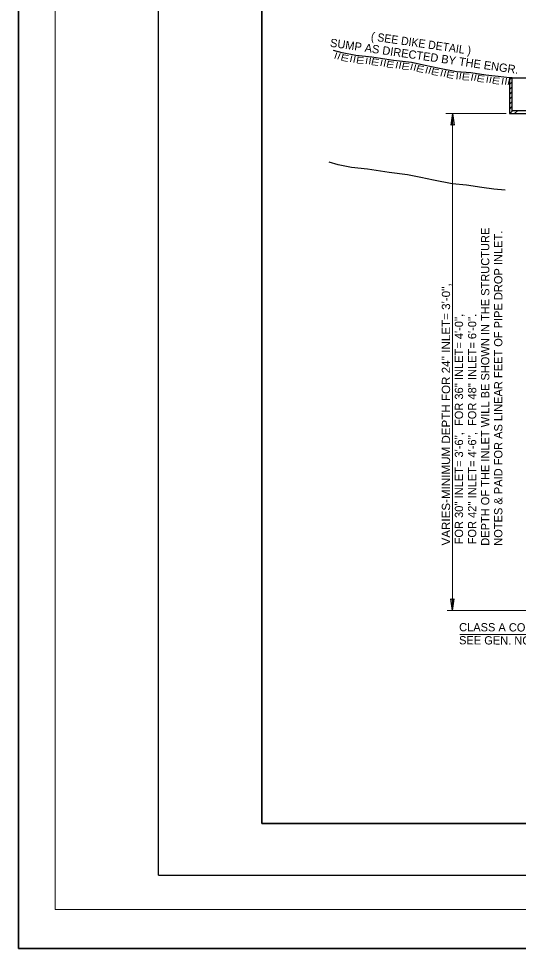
# Model space of a CAD drawing. Extents: x -394 to -24, y 146 to 415.
# Drawn here: x -394.3 to -321.7, y 145.9 to 280.9 of the extents above; entities that cross this region are included whole.
import ezdxf

# ---------------------------------------------------------------- set-up
doc = ezdxf.new("R2010")
doc.units = 0
doc.header["$LTSCALE"] = 0.48
doc.layers.add('1', color=7, linetype='Continuous', lineweight=13)
doc.layers.add('60', color=7, linetype='Continuous', lineweight=25)

msp = doc.modelspace()

# ---------------------------------------------------------------- linework, layer by layer
at = {"layer": '1'}
for p, q in [((-388.924, 151.5337), (-388.924, 381.5337)), ((-348.0101, 275.968), (-348.3342, 275.1184)), ((-347.5478, 275.8538), (-347.8718, 275.0043)), ((-347.1166, 275.7441), (-347.3447, 274.8639)), ((-346.3484, 275.5362), (-347.1104, 275.6509)), ((-345.8277, 275.4882), (-346.0558, 274.6079)), ((-345.3557, 275.4259), (-345.5838, 274.5457)), ((-346.5016, 274.6885), (-347.2858, 274.8072)), ((-346.4473, 275.1165), (-347.2092, 275.2312)), ((-344.9184, 275.3748), (-345.0815, 274.4803)), ((-344.2279, 274.3671), (-345.0188, 274.428)), ((-344.2051, 274.7978), (-344.9733, 274.8563)), ((-344.1372, 275.2237), (-344.9054, 275.2822)), ((-343.6143, 275.2138), (-343.7774, 274.3193)), ((-343.1389, 275.1862), (-343.302, 274.2917)), ((-342.7193, 275.1296), (-342.9267, 274.2442)), ((-342.0798, 274.0887), (-342.8666, 274.189)), ((-342.0356, 274.5177), (-342.7999, 274.6144)), ((-341.9466, 274.9397), (-342.7109, 275.0364)), ((-341.4248, 274.9038), (-341.6323, 274.0184)), ((-340.9514, 274.8527), (-341.1588, 273.9673)), ((-340.5262, 274.786), (-340.7336, 273.9007)), ((-339.8424, 274.1742), (-340.6068, 274.2709)), ((-339.7534, 274.5962), (-340.5178, 274.6929)), ((-339.222, 274.5835), (-339.3927, 273.6904)), ((-338.7468, 274.5519), (-338.9176, 273.6588)), ((-338.3193, 274.503), (-338.49, 273.6098)), ((-337.5393, 274.3451), (-338.3071, 274.4103)), ((-337.0333, 274.3181), (-337.2849, 273.4443)), ((-336.5631, 274.2433), (-336.8147, 273.3695)), ((-336.1417, 274.1555), (-336.3932, 273.2817)), ((-335.3794, 273.9271), (-336.138, 274.0621)), ((-339.8868, 273.7451), (-340.6735, 273.8454)), ((-337.6375, 273.4892), (-338.4278, 273.5571)), ((-337.6109, 273.9198), (-338.3787, 273.985)), ((-335.5552, 273.0838), (-336.336, 273.2234)), ((-335.4895, 273.5101), (-336.2481, 273.6451)), ((-334.8611, 273.8638), (-335.1157, 272.9909)), ((-334.3911, 273.7873), (-334.6457, 272.9144)), ((-333.97, 273.698), (-334.2247, 272.8251)), ((-333.3875, 272.6243), (-334.1678, 272.7666)), ((-333.3202, 273.0502), (-334.0783, 273.188)), ((-333.2086, 273.4668), (-333.9667, 273.6046)), ((-332.6837, 273.4163), (-332.9215, 272.5387)), ((-332.2123, 273.349), (-332.4501, 272.4713)), ((-331.7897, 273.2677), (-332.0274, 272.3902)), ((-331.1274, 272.6327), (-331.888, 272.7558)), ((-331.0239, 273.0515), (-331.7845, 273.1745)), ((-330.4833, 273.0172), (-330.6225, 272.1185)), ((-330.0074, 273.0023), (-330.1465, 272.1037)), ((-329.5783, 272.9684), (-329.7174, 272.0698)), ((-328.7933, 272.8382), (-329.5628, 272.8762)), ((-328.2838, 272.8212), (-328.4839, 271.9342)), ((-327.8099, 272.7739), (-328.0101, 271.8869)), ((-327.3842, 272.7108), (-327.5843, 271.8238)), ((-331.1864, 272.2055), (-331.9692, 272.3328)), ((-328.8611, 271.9794), (-329.6533, 272.0193)), ((-328.8497, 272.4107), (-329.6193, 272.4487)), ((-326.7362, 271.6752), (-327.5238, 271.769)), ((-326.6954, 272.1045), (-327.4606, 272.1951)), ((-326.6098, 272.5272), (-327.375, 272.6178)), ((-326.0834, 272.5019), (-326.2633, 271.6107)), ((-325.6086, 272.4655), (-325.7886, 271.5743)), ((-325.1815, 272.4122), (-325.3614, 271.5208)), ((-324.5102, 271.3915), (-325.2997, 271.4673)), ((-324.4792, 271.8217), (-325.2462, 271.8948)), ((-324.4033, 272.2462), (-325.1703, 272.3193)), ((-323.8737, 272.2482), (-324.0272, 271.3519)), ((-323.398, 272.2257), (-323.5516, 271.3295)), ((-322.9695, 272.1848), (-323.1231, 271.2887)), ((-322.9566, 272.0149), (-322.6512, 272.3203)), ((-322.9566, 271.3078), (-322.5567, 271.7077)), ((-322.9566, 270.6008), (-322.5567, 271.0007)), ((-322.9566, 269.8936), (-322.5567, 270.2935)), ((-322.9566, 269.1865), (-322.5567, 269.5864)), ((-322.9566, 268.4794), (-322.5567, 268.8793)), ((-322.9566, 267.7723), (-322.5567, 268.1722)), ((-322.917, 267.1047), (-322.517, 267.5048)), ((-322.2098, 267.1047), (-321.8098, 267.5048)), ((-323.4565, 267.1047), (-332.2198, 267.1047)), ((-331.2198, 194.9666), (-331.2199, 267.1047)), ((-319.4953, 194.9338), (-332.0077, 194.9338)), ((-330.1527, 191.4547), (-314.2259, 191.4547)), ((-388.924, 151.5337), (-28.924, 151.5337))]:
    msp.add_line(p, q, dxfattribs=at)
at = {"layer": '1', "lineweight": 35}
for q in [(-358.9241, 369.0337), (-33.924, 164.0337)]:
    msp.add_line((-358.924, 164.0337), q, dxfattribs=at)
at = {"layer": '1', "lineweight": 25}
for p, q in [((-322.5567, 272.3203), (-275.5567, 272.3203)), ((-331.2208, 267.1044), (-331.4547, 265.4014)), ((-331.2208, 267.1044), (-330.9867, 265.4014)), ((-331.219, 194.9669), (-331.453, 196.6699)), ((-331.219, 194.9669), (-330.985, 196.6699)), ((-373.924, 156.5337), (-28.924, 156.5337))]:
    msp.add_line(p, q, dxfattribs=at)
at = {"layer": '1', "lineweight": 35}
msp.add_lwpolyline([(-394.2532, 145.8963), (-24.4183, 145.8963), (-24.4183, 415.3904), (-394.2532, 415.3904)], close=True, dxfattribs=at)
at = {"layer": '1', "lineweight": 25}
for points in [[(-373.924, 156.5337), (-373.924, 376.5337), (-28.924, 376.5337)], [(-322.9566, 272.3203), (-324.6136, 272.4783), (-326.3671, 272.6975), (-328.5863, 273.0266), (-330.6687, 273.1911), (-333.3812, 273.7121), (-335.1894, 274.0959), (-337.1622, 274.5072), (-339.7924, 274.8088), (-342.9432, 275.3023), (-345.2721, 275.5492), (-347.2448, 275.9056), (-348.5325, 276.2894)], [(-317.8567, 267.5048), (-322.5567, 267.5048), (-322.5567, 272.3203), (-322.9566, 272.3203), (-322.9566, 267.1048), (-318.2567, 267.1047), (-318.2566, 262.5288), (-317.8567, 262.5288)], [(-330.9867, 265.4014), (-331.2232, 265.5332), (-331.4547, 265.4014)], [(-331.453, 196.6699), (-331.2166, 196.5382), (-330.985, 196.6699)]]:
    msp.add_lwpolyline(points, dxfattribs=at)
at = {"layer": '60'}
msp.add_lwpolyline([(-323.5813, 255.9922), (-325.2377, 256.1559), (-326.9904, 256.3814), (-329.2085, 256.7183), (-331.2903, 256.8902), (-334.0008, 257.4207), (-335.8077, 257.811), (-337.779, 258.2292), (-340.4082, 258.5402), (-343.5573, 259.0448), (-345.8852, 259.2998), (-347.8567, 259.6633), (-349.143, 260.0517)], dxfattribs=at)

# ---------------------------------------------------------------- texts
at = {"layer": '1'}
for s, rotation, width, p in [('( SEE DIKE DETAIL )', 351.743, 0.95, (-343.1295, 277.7565)), ("VARIES-MINIMUM DEPTH FOR 24'' INLET= 3'-0'', ", 90, 1.05, (-331.5796, 204.4004))]:
    msp.add_text(s, height=1.2, rotation=rotation, dxfattribs=dict(at, width=width)).set_placement(p)
for s, rotation, p in [('SUMP AS DIRECTED BY THE ENGR.', 351.743, (-349.0768, 276.8249)), ('DEPTH OF THE INLET WILL BE SHOWN IN THE STRUCTURE', 90, (-325.8796, 204.3583)), ('NOTES & PAID FOR AS LINEAR FEET OF PIPE DROP INLET.', 90, (-323.9796, 204.3583)), ("FOR 30'' INLET= 3'-6'',  FOR 36'' INLET= 4'-0'',", 90, (-329.6942, 204.5637)), ("FOR 42'' INLET= 4'-6'',  FOR 48'' INLET= 6'-0''. ", 90, (-327.7796, 204.5661)), ('CLASS A CONCRETE ', 359.798, (-330.2692, 191.9402)), ('SEE GEN. NOTE NO. 4', 359.798, (-330.2759, 190.0402))]:
    msp.add_text(s, height=1.2, rotation=rotation, dxfattribs=at).set_placement(p)

doc.saveas('drawing.dxf')
